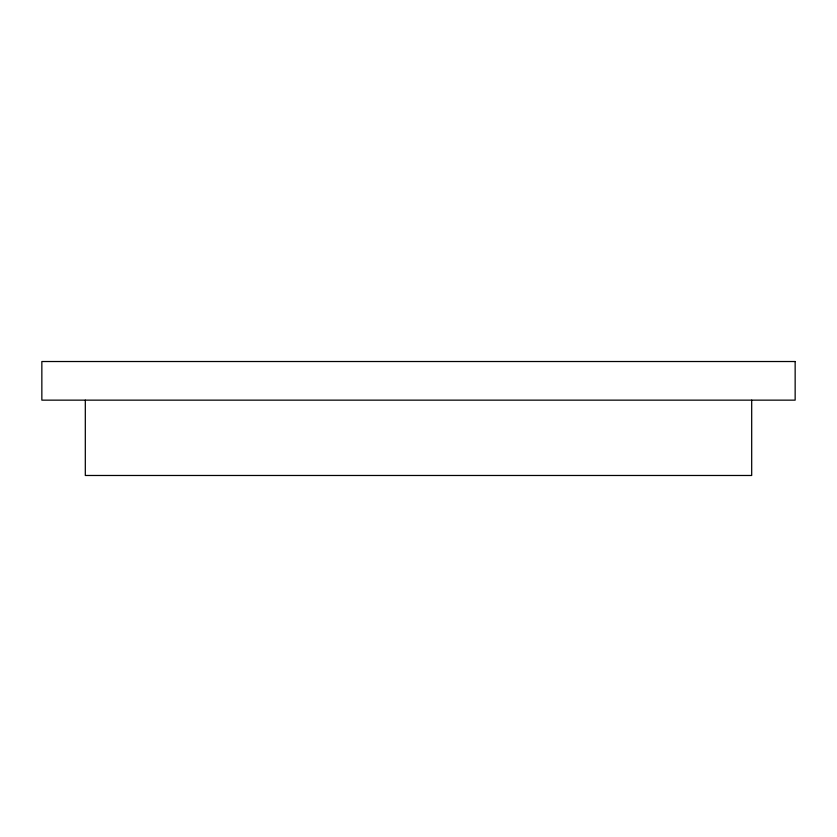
<?xml version="1.0" encoding="UTF-8"?>
<svg xmlns="http://www.w3.org/2000/svg" width="837" height="837" viewBox="0 0 837 837"><rect width="100%" height="100%" fill="white"/><g stroke="black" fill="none" stroke-linecap="round" stroke-linejoin="round"><path stroke-width="1.26" d="M751.689 400.149L751.689 475.479L85.311 475.479L85.311 400.149M795.15 361.521L41.85 361.521L41.85 400.149L795.15 400.149L795.15 361.521"/></g></svg>
